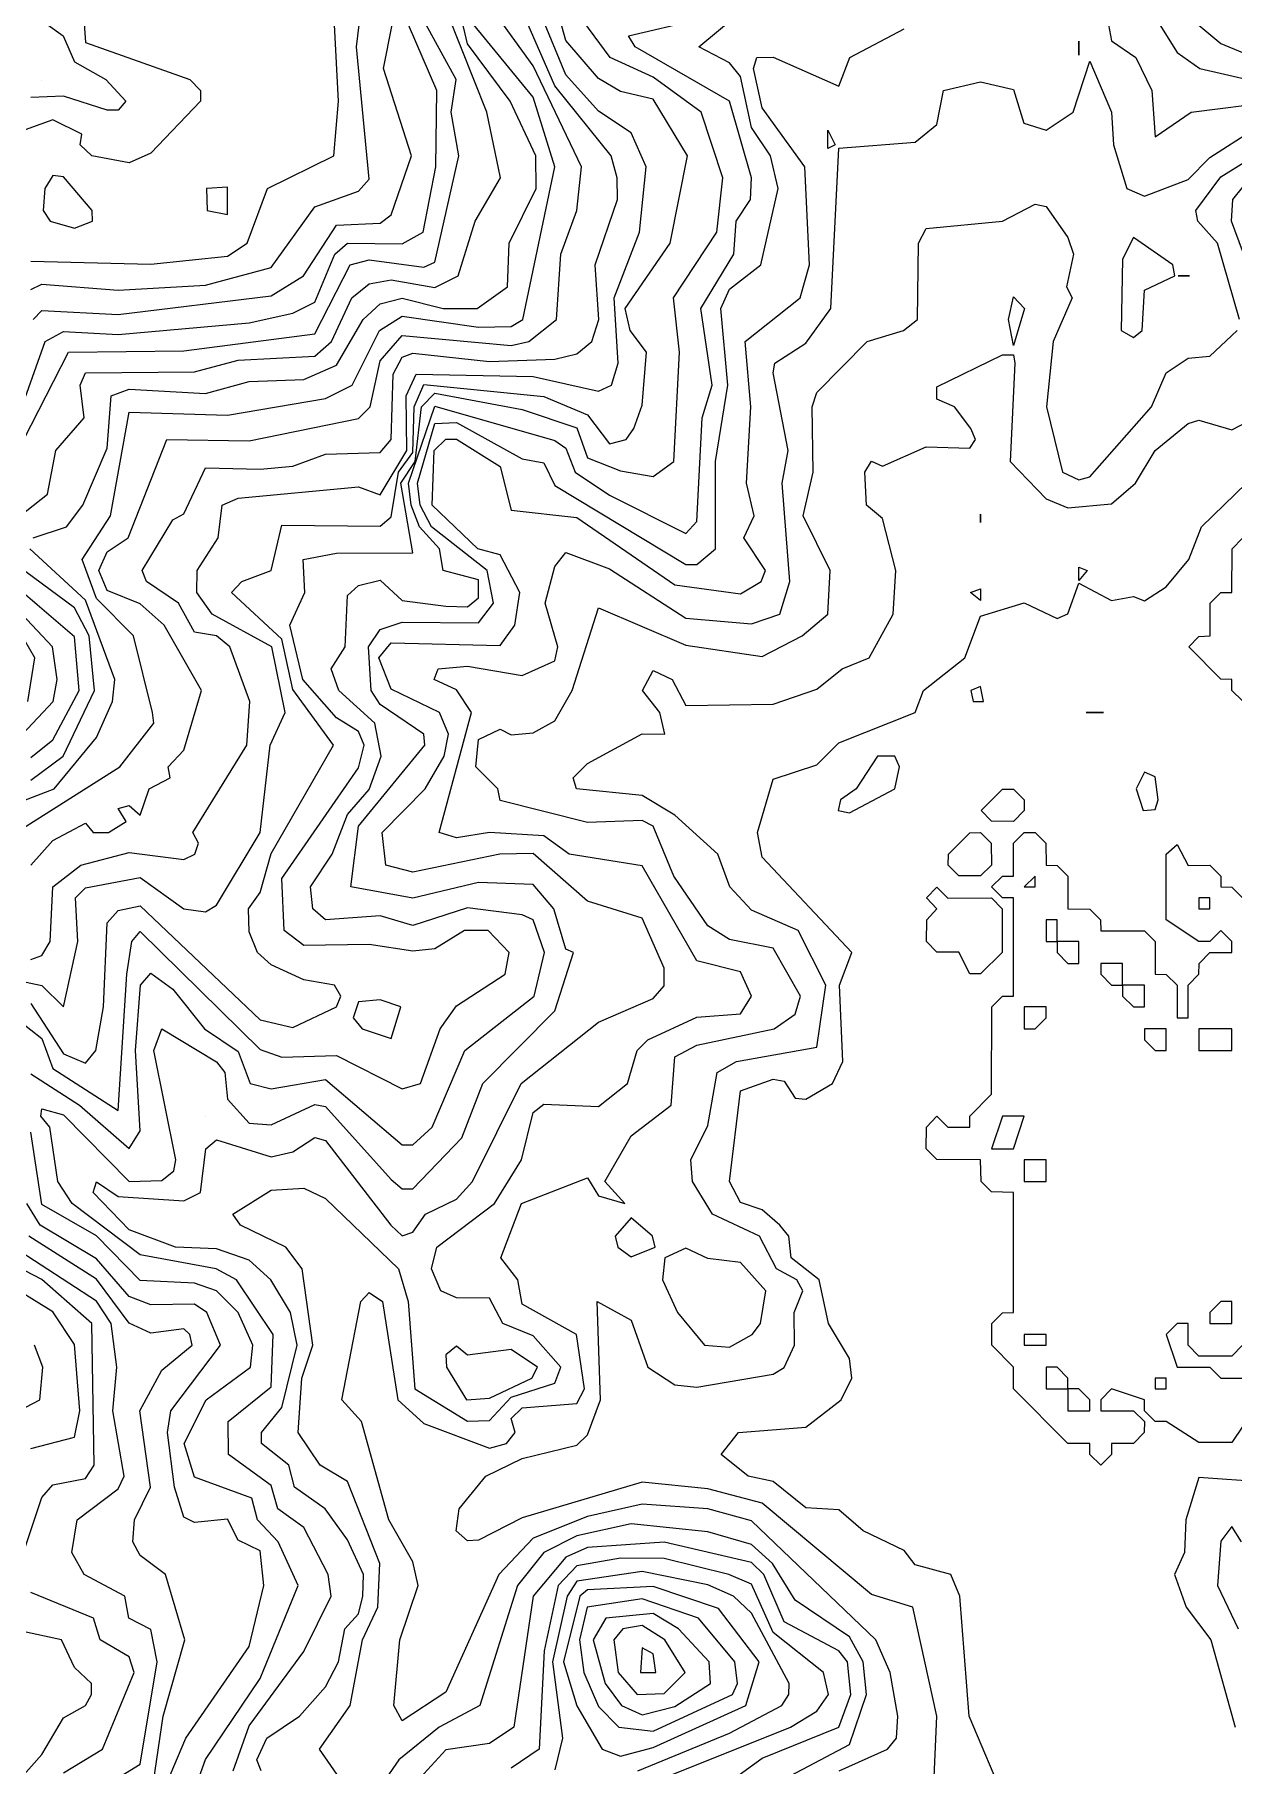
# Model space of a CAD drawing. Header units: metres. Extents: x 310028 to 360472, y 4137098 to 4159193.
# Drawn here: x 316183 to 317830, y 4144065 to 4146444 of the extents above; entities that cross this region are included whole.
import ezdxf

# ---------------------------------------------------------------- set-up
doc = ezdxf.new("R2010")
doc.units = ezdxf.units.M
for name, color, linetype in [('COAST', 5, 'Continuous'), ('CONTOUR', 254, 'Continuous'), ('CONTOUR_INDEX', 33, 'Continuous')]:
    doc.layers.add(name, color=color, linetype=linetype)

msp = doc.modelspace()

# ---------------------------------------------------------------- linework, layer by layer
at = {"layer": 'COAST'}
for points in [[(317842.5, 4145528.5), (317827.9, 4145542.5), (317827.5, 4145557.5), (317812.5, 4145558.2), (317768.5, 4145602.5), (317782.5, 4145616.7), (317797.7, 4145617.5), (317797.8, 4145662.5), (317812.5, 4145677.3), (317827.5, 4145677.5), (317828, 4145737.5), (317842.5, 4145752.1)], [(317497.5, 4145363.1), (317483.2, 4145377.5), (317512.5, 4145407), (317527.5, 4145406.9), (317542.2, 4145392.5), (317542.5, 4145377.5), (317527.5, 4145362.5), (317497.5, 4145363.1)], [(317857.2, 4144552.5), (317827.5, 4144508.7), (317782.5, 4144508.8), (317737.5, 4144537.6), (317722.5, 4144537.6), (317707.5, 4144552.5), (317707.5, 4144567.5), (317662.5, 4144582.5), (317647.5, 4144567.5), (317647.5, 4144552.5), (317692.5, 4144552.5), (317707.5, 4144537.5), (317707.4, 4144522.5), (317692.5, 4144507.7), (317662.5, 4144507.5), (317662.5, 4144492.5), (317647.5, 4144477.7), (317632.6, 4144492.5), (317632.5, 4144507.5), (317602.5, 4144507.6), (317527.5, 4144582.5), (317527.6, 4144612.5), (317497.8, 4144642.5), (317498, 4144672.5), (317512.5, 4144687.2), (317527.6, 4144687.5), (317527.5, 4144852.5), (317497.5, 4144853.4), (317483.3, 4144867.5), (317482.5, 4144897.5), (317422.5, 4144897.9), (317407.7, 4144912.5), (317408.1, 4144942.5), (317422.5, 4144957.3), (317437.5, 4144942.4), (317467.5, 4144942.5), (317467.6, 4144957.5), (317497.5, 4144987.5), (317497.7, 4145107.5), (317512.5, 4145122.5), (317527.5, 4145122.5), (317527.6, 4145152.5), (317527.5, 4145257.5), (317512.5, 4145257.5), (317497.6, 4145272.5), (317512.5, 4145287.4), (317527.5, 4145287.5), (317527.7, 4145332.5), (317542.5, 4145347.5), (317557.5, 4145347.2), (317571.9, 4145332.5), (317572.4, 4145302.5), (317587.5, 4145302.1), (317602.3, 4145287.5), (317602.5, 4145242.4), (317632.5, 4145241.9), (317647.1, 4145227.5), (317647.5, 4145212.4), (317707.5, 4145212.3), (317722.4, 4145197.5), (317722.5, 4145152.5), (317737.5, 4145152.4), (317752.5, 4145137.5), (317752.5, 4145092.5), (317767.6, 4145092.5), (317767.7, 4145137.5), (317782.5, 4145152.5), (317782.6, 4145167.5), (317797.5, 4145182.4), (317827.5, 4145182.5), (317827.5, 4145197.5), (317812.5, 4145212.5), (317797.5, 4145197.5), (317782.5, 4145197.5), (317737.6, 4145227.5), (317737.6, 4145317.5), (317752.5, 4145331.1), (317767.5, 4145302.2), (317797.5, 4145302.3), (317812.4, 4145287.5), (317812.5, 4145272.5), (317827.5, 4145272.4), (317842.5, 4145257.5)], [(317452.5, 4145287.7), (317437.8, 4145302.5), (317438.2, 4145317.5), (317467.5, 4145347.1), (317482.5, 4145347.4), (317496.9, 4145332.5), (317497.3, 4145302.5), (317482.5, 4145287.6), (317452.5, 4145287.7)], [(317542.5, 4145272.5), (317557.5, 4145272.5), (317557.5, 4145287.5), (317542.5, 4145272.5)], [(317467.5, 4145153.2), (317452.5, 4145182.9), (317422.5, 4145182.8), (317408.3, 4145197.5), (317408.4, 4145227.5), (317422.5, 4145242.5), (317408.2, 4145257.5), (317422.5, 4145272.4), (317437.5, 4145257.3), (317497.5, 4145257.5), (317512.2, 4145242.5), (317512.1, 4145182.5), (317482.5, 4145153), (317467.5, 4145153.2)], [(317782.5, 4145242.5), (317797.5, 4145242.5), (317797.5, 4145257.5), (317782.5, 4145257.5), (317782.5, 4145242.5)], [(317572.5, 4145212.5), (317572.5, 4145197.5), (317587.5, 4145197.5), (317587.5, 4145227.5), (317572.5, 4145227.5), (317572.5, 4145212.5)], [(317587.5, 4145182.5), (317602.5, 4145167.5), (317617.5, 4145167.5), (317617.5, 4145197.5), (317587.5, 4145197.5), (317587.5, 4145182.5)], [(317647.5, 4145152.5), (317662.5, 4145137.5), (317677.5, 4145137.5), (317677.5, 4145167.5), (317647.5, 4145167.5), (317647.5, 4145152.5)], [(317677.5, 4145122.5), (317692.5, 4145107.5), (317707.5, 4145107.5), (317707.5, 4145137.5), (317677.5, 4145137.5), (317677.5, 4145122.5)], [(317542.5, 4145092.5), (317542.5, 4145077.5), (317557.5, 4145077.5), (317572.5, 4145092.5), (317572.5, 4145107.5), (317542.5, 4145107.5), (317542.5, 4145092.5)], [(317707.5, 4145062.5), (317722.5, 4145047.5), (317737.5, 4145047.5), (317737.5, 4145077.5), (317707.5, 4145077.5), (317707.5, 4145062.5)], [(317782.5, 4145062.5), (317782.5, 4145047.5), (317827.5, 4145047.5), (317827.5, 4145077.5), (317782.5, 4145077.5), (317782.5, 4145062.5)], [(317497.4, 4144912.5), (317527.5, 4144912.5), (317542.5, 4144957.5), (317512.5, 4144957.5), (317497.4, 4144912.5)], [(317542.4, 4144867.5), (317572.5, 4144867.5), (317572.5, 4144897.5), (317542.5, 4144897.5), (317542.4, 4144867.5)], [(317797.5, 4144672.5), (317827.5, 4144672.5), (317827.5, 4144702.5), (317812.5, 4144702.5), (317797.5, 4144687.5), (317797.5, 4144672.5)], [(317842.5, 4144642.5), (317827.5, 4144627.6), (317782.5, 4144627.5), (317767.5, 4144642.5), (317767.5, 4144672.5), (317752.5, 4144672.5), (317737.5, 4144657.5), (317752.5, 4144612.5), (317797.5, 4144612.2), (317812.5, 4144597.5), (317842.5, 4144597.3)], [(317542.5, 4144642.5), (317572.5, 4144642.5), (317572.5, 4144657.5), (317542.5, 4144657.5), (317542.5, 4144642.5)], [(317572.5, 4144582.5), (317602.5, 4144582.5), (317602.5, 4144597.5), (317587.5, 4144612.5), (317572.5, 4144612.5), (317572.5, 4144582.5)], [(317722.5, 4144582.5), (317737.5, 4144582.4), (317737.5, 4144597.5), (317722.5, 4144597.5), (317722.5, 4144582.5)], [(317602.5, 4144552.5), (317632.5, 4144552.5), (317632.5, 4144567.5), (317617.5, 4144582.5), (317602.5, 4144582.5), (317602.5, 4144552.5)]]:
    msp.add_lwpolyline(points, dxfattribs=at)
at = {"layer": 'CONTOUR'}
for points, elevation in [([(317752.5, 4146481.9), (317812.5, 4146431.8), (317842.5, 4146419.4)], 70), ([(316162.5, 4145087.9), (316192.5, 4145064), (316207.5, 4145022.8), (316297.5, 4144965.1), (316309.3, 4145152.5), (316316.4, 4145197.5), (316327.5, 4145211.5), (316492.5, 4145048.9), (316522.5, 4145038.7), (316597.5, 4145040.9), (316687.5, 4144995), (316712.7, 4145002.5), (316740, 4145077.5), (316762.5, 4145108.9), (316829.1, 4145152.5), (316834.9, 4145182.5), (316806, 4145212.5), (316773.2, 4145212.5), (316732.5, 4145187.5), (316702.5, 4145184.1), (316642.5, 4145193.5), (316552.5, 4145192.1), (316525.5, 4145212.5), (316522.5, 4145284.1), (316627.5, 4145436.4), (316635.5, 4145467.5), (316627.5, 4145486.3), (316597.5, 4145505.1), (316551.1, 4145557.5), (316533.5, 4145632.5), (316553.8, 4145677.5), (316551.7, 4145722.5), (316597.5, 4145731.5), (316702.5, 4145732), (316685.9, 4145827.5), (316705.3, 4145857.5), (316714, 4145932.5), (316732.5, 4145951.4), (316852.5, 4145929), (316927.5, 4145903.5), (316942.5, 4145862.5), (316987.5, 4145844.6), (317032.5, 4145836.9), (317061.1, 4145857.5), (317068.8, 4146007.5), (317060.3, 4146082.5), (317120.2, 4146172.5), (317128.5, 4146247.5), (317098.7, 4146337.5), (317032.5, 4146385.6), (316973.5, 4146412.5), (316929.3, 4146472.5)], 80), ([(316162.5, 4145350.8), (316299.8, 4145437.5), (316346.4, 4145497.5), (316344.5, 4145512.5), (316318.6, 4145617.5), (316267.5, 4145668.9), (316248, 4145722.5), (316286.8, 4145782.5), (316312.5, 4145925.1), (316447.5, 4145920.9), (316582.5, 4145943.8), (316619, 4145962.5), (316656.6, 4146037.5), (316687.5, 4146057), (316792.5, 4146041.8), (316837.5, 4146042.9), (316853.3, 4146052.5), (316897.3, 4146262.5), (316867.5, 4146358.3), (316786.3, 4146457.5)], 130), ([(316162.5, 4145924.1), (316197.3, 4146022.5), (316222.5, 4146036.2), (316297.5, 4146031.8), (316477.5, 4146047.9), (316537.5, 4146061.4), (316567.5, 4146076.6), (316595, 4146142.5), (316612.5, 4146157.5), (316687.5, 4146156.4), (316716.3, 4146172.5), (316733.9, 4146262.5), (316735.1, 4146367.5), (316696.5, 4146457.5)], 170), ([(316167.7, 4145887.5), (316229.1, 4146007.5), (316387.5, 4146009.3), (316567.5, 4146033), (316616.1, 4146127.5), (316642.5, 4146134.8), (316717.5, 4146124.6), (316732.5, 4146131.3), (316765.6, 4146277.5), (316754.9, 4146337.5), (316761.7, 4146382.5), (316720.6, 4146457.5)], 160), ([(316177.3, 4145302.5), (316207.5, 4145336.3), (316252.5, 4145360), (316263.2, 4145347.5), (316284.2, 4145347.5), (316308.5, 4145362.5), (316297.5, 4145380.2), (316312.5, 4145384.3), (316327.5, 4145371.4), (316339.8, 4145407.5), (316368.7, 4145422.5), (316366, 4145437.5), (316387.5, 4145460.7), (316411.9, 4145542.5), (316360.8, 4145632.5), (316327.5, 4145661.6), (316282.5, 4145680.2), (316270.8, 4145707.5), (316282.5, 4145733.1), (316311.2, 4145752.5), (316364.1, 4145887.5), (316477.5, 4145885.9), (316627.5, 4145916.5), (316643.6, 4145932.5), (316657.5, 4145995.9), (316687.5, 4146030.4), (316837.5, 4146016.7), (316861.8, 4146022.5), (316899.8, 4146052.5), (316905.5, 4146142.5), (316927.6, 4146202.5), (316933.9, 4146262.5), (316867.5, 4146401.1), (316827.1, 4146457.5)], 120), ([(316177.5, 4145112.1), (316222.5, 4145043.1), (316252.5, 4145030.2), (316266.6, 4145047.5), (316277.1, 4145107.5), (316282.5, 4145223.3), (316297.5, 4145240.2), (316327.5, 4145246.6), (316492.5, 4145089.9), (316537.5, 4145079.5), (316597.3, 4145107.5), (316603.3, 4145122.5), (316594.9, 4145137.5), (316552.5, 4145144.7), (316507.5, 4145165.5), (316488.7, 4145182.5), (316477.5, 4145210.6), (316476.5, 4145242.5), (316492.5, 4145264.7), (316507.5, 4145318.7), (316593.2, 4145467.5), (316537.5, 4145544), (316522.5, 4145613.2), (316453.2, 4145677.5), (316467.5, 4145692.5), (316507.5, 4145707.7), (316522.5, 4145770), (316657.5, 4145768.3), (316672.5, 4145781.4), (316682.4, 4145842.5), (316702.5, 4145869.5), (316704.2, 4145932.5), (316717.5, 4145963.1), (316882.5, 4145946.7), (316942.5, 4145921.3), (316972.5, 4145881.5), (316995.4, 4145887.5), (317005.9, 4145902.5), (317017.5, 4145934.6), (317023.4, 4146007.5), (317000.8, 4146037.5), (316994.3, 4146067.5), (317055.8, 4146157.5), (317079.5, 4146277.5), (317032.5, 4146355.4), (316987.5, 4146365.8), (316957.5, 4146383.8), (316912.5, 4146435.9), (316902.3, 4146472.5)], 90), ([(316177.5, 4145172.9), (316192.5, 4145178.1), (316204, 4145197.5), (316207.8, 4145272.5), (316246.3, 4145302.5), (316312.5, 4145319.8), (316387.5, 4145310.4), (316402.8, 4145317.5), (316407.9, 4145332.5), (316399.9, 4145347.5), (316474.1, 4145467.5), (316478.5, 4145527.5), (316450.8, 4145602.5), (316432.5, 4145617.9), (316402.5, 4145622.9), (316380.5, 4145662.5), (316336.4, 4145692.5), (316330.5, 4145707.5), (316372.5, 4145777.2), (316387.5, 4145785.6), (316417.5, 4145848.8), (316492.5, 4145846.8), (316537.5, 4145850.8), (316582.5, 4145867.3), (316657.5, 4145869.8), (316672.5, 4145887.5), (316675.3, 4145977.5), (316687.5, 4146000.9), (316702.5, 4146006.3), (316807.5, 4145995), (316897.5, 4145998.2), (316927.5, 4146005.5), (316948.5, 4146022.5), (316958, 4146052.5), (316953, 4146127.5), (316983.5, 4146217.5), (316982.9, 4146247.5), (316974.7, 4146277.5), (316897.5, 4146373.8), (316854.6, 4146472.5)], 110), ([(316177.5, 4145015.4), (316244.4, 4144972.5), (316312.5, 4144913), (316327.5, 4144937.2), (316321.1, 4145047.5), (316327.9, 4145137.5), (316342.5, 4145153.8), (316372.5, 4145131.9), (316415.9, 4145077.5), (316462.5, 4145046.1), (316478.6, 4145002.5), (316507.5, 4144995), (316582.5, 4145007.8), (316687.5, 4144918), (316702.5, 4144918.1), (316728.9, 4144942.5), (316773.9, 4145047.5), (316869.1, 4145122.5), (316883.4, 4145182.5), (316867.5, 4145227.5), (316852.5, 4145234.3), (316777.5, 4145243.8), (316702.5, 4145219.6), (316657.5, 4145232.9), (316582.5, 4145227.4), (316565, 4145242.5), (316561.6, 4145272.5), (316591.5, 4145317.5), (316612.5, 4145372), (316642.5, 4145406.5), (316658.6, 4145452.5), (316650.2, 4145497.5), (316600.8, 4145542.5), (316589.9, 4145572.5), (316609.4, 4145602.5), (316612.5, 4145673.1), (316627.5, 4145686.7), (316657.5, 4145694.4), (316687.5, 4145666.5), (316747.5, 4145658.5), (316777.5, 4145657.7), (316792.5, 4145669.8), (316792.5, 4145694.9), (316744.2, 4145707.5), (316738.8, 4145737.5), (316711.3, 4145767.5), (316700.2, 4145797.5), (316696.2, 4145827.5), (316732.5, 4145933.6), (316897.5, 4145886.1), (316912.5, 4145875.8), (316925.3, 4145842.5), (316972.5, 4145811.2), (317077.5, 4145758.5), (317092.5, 4145775.1), (317100.1, 4145917.5), (317113.5, 4145962.5), (317098.1, 4146067.5), (317143.4, 4146142.5), (317146.4, 4146187.5), (317166.2, 4146217.5), (317167.8, 4146247.5), (317137.5, 4146352.9), (317007.6, 4146427.5), (316998.6, 4146442.5), (317092.5, 4146464.5)], 70), ([(316177.5, 4146094), (316192.5, 4146101.2), (316297.5, 4146093.1), (316417.5, 4146099.9), (316507.5, 4146124.2), (316567.5, 4146207.6), (316627.5, 4146229.1), (316642.5, 4146245.4), (316625, 4146427.5), (316628.8, 4146457.5)], 190), ([(316201, 4146457.5), (316221.7, 4146442.5), (316237.5, 4146406.7), (316280.7, 4146382.5), (316307.8, 4146352.5), (316297.5, 4146340.3), (316282.5, 4146340.5), (316222.5, 4146359.4), (316177.5, 4146357.7)], 190), ([(316180.4, 4145752.5), (316226.3, 4145767.5), (316248.7, 4145797.5), (316282.5, 4145875.9), (316287.8, 4145947.5), (316312.5, 4145956.9), (316417.5, 4145950.7), (316477.5, 4145967.1), (316552.5, 4145970.2), (316597.5, 4145989.9), (316634.1, 4146052.5), (316657.5, 4146074.1), (316687.5, 4146082.1), (316743.9, 4146067.5), (316790.6, 4146067.5), (316832.3, 4146097.5), (316834.7, 4146157.5), (316871.9, 4146232.5), (316871.4, 4146277.5), (316836.2, 4146352.5), (316777.5, 4146431.3), (316768, 4146472.5)], 140), ([(316180.5, 4146052.5), (316192.5, 4146064.7), (316297.5, 4146059.5), (316507.5, 4146085), (316552.3, 4146112.5), (316597.5, 4146182.3), (316657.5, 4146185.1), (316672.5, 4146196.5), (316700.4, 4146277.5), (316661.8, 4146397.5), (316674, 4146457.5)], 180), ([(316455.4, 4144057.5), (316477.5, 4144119.3), (316552.5, 4144221.4), (316590.2, 4144297.5), (316586.2, 4144327.5), (316552.5, 4144392.1), (316516.6, 4144417.5), (316507.5, 4144449.6), (316449.2, 4144492.5), (316448.7, 4144537.5), (316507.5, 4144585.5), (316510.6, 4144657.5), (316460.2, 4144732.5), (316432.3, 4144747.5), (316327.5, 4144766.7), (316234, 4144837.5), (316214.4, 4144867.5), (316203.3, 4144942.5), (316191.2, 4144957.5), (316192.5, 4144967.7), (316222.5, 4144959.4), (316312.5, 4144867.5), (316357.5, 4144869.2), (316373.8, 4144882.5), (316376.5, 4144897.5), (316346.4, 4145047.5), (316357.5, 4145077.5), (316432.5, 4145032.2), (316444.2, 4145017.5), (316447.5, 4144980.9), (316477.5, 4144947.8), (316507.5, 4144945.3), (316567.5, 4144973.7), (316582.5, 4144970.6), (316672.5, 4144870.5), (316687.5, 4144857.5), (316702.5, 4144857.7), (316769.8, 4144927.5), (316798.6, 4145002.5), (316897.5, 4145102), (316923.3, 4145182.5), (316912.5, 4145186.9), (316896.1, 4145242.5), (316867.5, 4145276), (316792.5, 4145278.7), (316702.5, 4145257.1), (316617.1, 4145272.5), (316627.5, 4145356.2), (316718.6, 4145467.5), (316717.4, 4145482.5), (316657.5, 4145523.5), (316645.2, 4145542.5), (316641.3, 4145602.5), (316657.5, 4145626.4), (316687.5, 4145636.4), (316792.5, 4145635.5), (316813.3, 4145662.5), (316804.5, 4145707.5), (316727.9, 4145767.5), (316712.3, 4145797.5), (316708.5, 4145827.5), (316732.5, 4145909.8), (316762.5, 4145911), (316852.5, 4145861.2), (316882.5, 4145855.6), (316897.5, 4145824.3), (317077.5, 4145715.7), (317092.5, 4145715.6), (317118, 4145737.5), (317118.4, 4145857.5), (317135.3, 4145962.5), (317125.5, 4146067.5), (317137.5, 4146094.3), (317180.5, 4146127.5), (317204.5, 4146232.5), (317193.7, 4146277.5), (317167.5, 4146316.4), (317152.5, 4146386.5), (317137.5, 4146405.3), (317095.4, 4146427.5), (317149.2, 4146472.5)], 60), ([(317728.8, 4146457.5), (317752.5, 4146419.5), (317783.9, 4146397.5), (317857.5, 4146380.6)], 60), ([(317617.5, 4146415.7), (317617.5, 4146435.3), (317617.5, 4146415.7)], 40), ([(316605.3, 4144042.5), (316573.9, 4144087.5), (316616.3, 4144147.5), (316633.1, 4144237.5), (316654.4, 4144282.5), (316656.9, 4144342.5), (316612.5, 4144455.2), (316574.8, 4144477.5), (316544.9, 4144522.5), (316550, 4144597.5), (316565.1, 4144642.5), (316550.1, 4144747.5), (316527.6, 4144777.5), (316465.6, 4144807.5), (316454.8, 4144822.5), (316507.5, 4144855.8), (316552.5, 4144858.5), (316582.5, 4144844.4), (316682.6, 4144747.5), (316696.1, 4144702.5), (316705, 4144582.5), (316777.5, 4144538.2), (316807.5, 4144539.3), (316837.5, 4144571.1), (316897.5, 4144590.4), (316905.8, 4144612.5), (316867.5, 4144655.4), (316826, 4144672.5), (316807.5, 4144707.2), (316762.5, 4144707.7), (316740.8, 4144717.5), (316727.9, 4144747.5), (316735.3, 4144777.5), (316814.7, 4144837.5), (316851.6, 4144897.5), (316867.5, 4144962.3), (316882.5, 4144973.9), (316957.5, 4144970.5), (316997.3, 4145002.5), (317010.6, 4145047.5), (317025, 4145062.5), (317092.5, 4145093.4), (317152.5, 4145098.1), (317167.7, 4145122.5), (317152.5, 4145155.8), (317092.5, 4145170.9), (317017.5, 4145301.4), (316917, 4145317.5), (316882.5, 4145342.6), (316807.5, 4145347.5), (316762.5, 4145339.9), (316738.5, 4145347.5), (316782.7, 4145512.5), (316762.5, 4145543.7), (316731.5, 4145557.5), (316737.2, 4145572.5), (316777.5, 4145575.8), (316852.5, 4145563.4), (316897.5, 4145583.4), (316901.6, 4145602.5), (316884.1, 4145662.5), (316897.5, 4145713.1), (316912.5, 4145732.2), (316972.5, 4145709.8), (317077.5, 4145641.9), (317167.5, 4145634.3), (317206.5, 4145647.5), (317220.5, 4145692.5), (317210, 4145827.5), (317217.9, 4145872.5), (317197.5, 4145979.1), (317199.5, 4145992.5), (317242.5, 4146019.8), (317276.6, 4146067.5), (317287.5, 4146287.9), (317392.5, 4146296.3), (317422.5, 4146320.8), (317431.3, 4146367.5), (317482.5, 4146379.2), (317527.5, 4146368.5), (317541.9, 4146322.5), (317572.5, 4146312.7), (317609.6, 4146337.5), (317632.5, 4146407.5), (317662.5, 4146337.5), (317665.2, 4146292.5), (317683.2, 4146232.5), (317707.5, 4146222.1), (317767.5, 4146244.8), (317797.5, 4146275.4), (317857.5, 4146313.6)], 40), ([(316192.5, 4146380.9), (316192.5, 4146380.9)], 180), ([(317272.5, 4146287.5), (317272.5, 4146312.7), (317282.5, 4146292.5), (317272.5, 4146287.5)], 40), ([(317838.2, 4146052.5), (317807.8, 4146157.5), (317780.8, 4146187.5), (317778.3, 4146202.5), (317812.5, 4146248.7), (317857.5, 4146276.7)], 30), ([(316204.1, 4146187.5), (316237.5, 4146178.2), (316262.1, 4146187.5), (316261.8, 4146202.5), (316222.5, 4146248.7), (316207.5, 4146250.3), (316196.5, 4146232.5), (316194.5, 4146202.5), (316204.1, 4146187.5)], 210), ([(316419.6, 4146202.5), (316447.5, 4146196.8), (316447.5, 4146234.6), (316418.9, 4146232.5), (316419.6, 4146202.5)], 210), ([(317842.5, 4146146.8), (317827.3, 4146187.5), (317829.1, 4146217.5), (317842.5, 4146234.1)], 20), ([(317287.9, 4144057.5), (317354.7, 4144087.5), (317366.9, 4144102.5), (317368.6, 4144132.5), (317358, 4144192.5), (317338.4, 4144237.5), (317167.5, 4144401.1), (317107.5, 4144417.7), (317017.5, 4144424), (316942.5, 4144407.3), (316867.5, 4144377.2), (316820.6, 4144327.5), (316747.5, 4144165.5), (316687.5, 4144126.2), (316676.1, 4144147.5), (316684.6, 4144237.5), (316709.7, 4144312.5), (316702.5, 4144344.6), (316669.3, 4144402.5), (316632, 4144537.5), (316604.6, 4144567.5), (316631, 4144702.5), (316642.5, 4144715.1), (316660.8, 4144702.5), (316681.7, 4144567.5), (316717.5, 4144535.1), (316807.5, 4144501), (316831.2, 4144507.5), (316842.7, 4144522.5), (316837.5, 4144541.9), (316852.5, 4144556.5), (316927.5, 4144562.4), (316938, 4144582.5), (316927.4, 4144657.5), (316852.5, 4144699), (316846.8, 4144732.5), (316823.3, 4144762.5), (316851.8, 4144837.5), (316942.5, 4144872.7), (316957.5, 4144847.7), (316993.7, 4144837.5), (316966.2, 4144867.5), (317002.5, 4144930.5), (317057.5, 4144972.5), (317062.5, 4145039), (317092.5, 4145055.2), (317198.6, 4145077.5), (317227.5, 4145097.6), (317235.1, 4145122.5), (317197.5, 4145188.3), (317137.5, 4145200.1), (317107.5, 4145219.3), (317061, 4145287.5), (317032.5, 4145356.2), (317017.5, 4145363.7), (316942.5, 4145360.9), (316822.5, 4145391.2), (316819, 4145407.5), (316788.9, 4145437.5), (316792.5, 4145475), (316822.5, 4145489.5), (316837.5, 4145481.7), (316867.5, 4145484.5), (316897.5, 4145500.9), (316921.3, 4145542.5), (316957.5, 4145656.2), (317077.5, 4145604.7), (317182.5, 4145589.4), (317237.4, 4145617.5), (317272.5, 4145647.4), (317275.6, 4145707.5), (317238.6, 4145782.5), (317252.5, 4145842.5), (317250.9, 4145932.5), (317257.5, 4145952.3), (317326.8, 4146022.5), (317376.4, 4146037.5), (317395.8, 4146052.5), (317397.2, 4146157.5), (317407.5, 4146177.8), (317512.5, 4146187.6), (317557.5, 4146211.3), (317572.5, 4146207.9), (317602.5, 4146165.4), (317610.3, 4146142.5), (317600.3, 4146097.5), (317608.5, 4146082.5), (317582.1, 4146022.5), (317573.1, 4145932.5), (317595.1, 4145842.5), (317617.5, 4145832.2), (317632.5, 4145836.3), (317717.3, 4145932.5), (317737.5, 4145979.1), (317767.5, 4145999.3), (317797.5, 4146002.3), (317834.9, 4146037.5)], 30), ([(317675.6, 4146037.5), (317692.5, 4146027.6), (317704.6, 4146037.5), (317707.5, 4146093), (317749.5, 4146112.5), (317746.8, 4146127.5), (317692.5, 4146165.3), (317677.5, 4146135.7), (317675.6, 4146037.5)], 40), ([(317753.9, 4146112.5), (317769.6, 4146112.5), (317753.9, 4146112.5)], 40), ([(317527.5, 4146017), (317521, 4146052.5), (317527.5, 4146083.9), (317542.6, 4146067.5), (317527.5, 4146017)], 20), ([(317417.6, 4144027.5), (317422.4, 4144132.5), (317389.4, 4144282.5), (317332.5, 4144300.1), (317182.5, 4144425.4), (317107.5, 4144445.2), (317017.5, 4144454.4), (316852.5, 4144405.4), (316792.5, 4144374.5), (316777.5, 4144373.6), (316761.9, 4144387.5), (316765.8, 4144417.5), (316802.4, 4144462.5), (316852.5, 4144487), (316927.5, 4144505.1), (316942.5, 4144519.2), (316960.3, 4144567.5), (316955.4, 4144702.5), (317002.5, 4144677), (317025.1, 4144612.5), (317062.5, 4144588.2), (317092.5, 4144584.9), (317197.5, 4144603), (317212.5, 4144612.1), (317226.8, 4144642.5), (317226.1, 4144687.5), (317238.3, 4144717.5), (317229.8, 4144732.5), (317202.1, 4144747.5), (317178.6, 4144792.5), (317114, 4144822.5), (317086.7, 4144867.5), (317084.2, 4144897.5), (317107.5, 4144944.6), (317120.3, 4145017.5), (317147.1, 4145032.5), (317257.5, 4145052.2), (317269.8, 4145137.5), (317231.6, 4145212.5), (317167.5, 4145240.7), (317138.1, 4145272.5), (317121.4, 4145317.5), (317062.5, 4145371.2), (317017.5, 4145398.4), (316927.2, 4145407.5), (316922.7, 4145422.5), (316942.5, 4145442.2), (317017.5, 4145483.2), (317048.5, 4145482.5), (317041.9, 4145512.5), (317018.1, 4145542.5), (317032.5, 4145570.1), (317058.8, 4145557.5), (317077.5, 4145521.8), (317197.5, 4145523.6), (317257.5, 4145544.6), (317292.2, 4145572.5), (317329.5, 4145587.5), (317362.2, 4145647.5), (317366.1, 4145707.5), (317347.5, 4145779), (317325.9, 4145797.5), (317323.6, 4145842.5), (317332.5, 4145857.8), (317347.5, 4145851), (317407.5, 4145877.5), (317467.5, 4145875.6), (317475.5, 4145887.5), (317469.2, 4145902.5), (317446.6, 4145932.5), (317422.5, 4145943.2), (317422.5, 4145960), (317512.5, 4146004.2), (317527.5, 4146004.1), (317529.7, 4145992.5), (317523.2, 4145857.5), (317572.5, 4145805.9), (317602.5, 4145793.5), (317662.5, 4145799.1), (317695.5, 4145827.5), (317722.3, 4145872.5), (317767.5, 4145909.4), (317782.5, 4145914.2), (317827.5, 4145901.1), (317872.5, 4145924.2)], 20), ([(317517.6, 4144012.5), (317466.9, 4144132.5), (317454.1, 4144297.5), (317441.5, 4144327.5), (317392.5, 4144340.7), (317377.5, 4144360.6), (317321.1, 4144387.5), (317287.5, 4144416.5), (317242.5, 4144419.1), (317197.5, 4144455.4), (317162.9, 4144462.5), (317125.8, 4144492.5), (317150, 4144522.5), (317242.5, 4144529.9), (317291, 4144567.5), (317305.7, 4144597.5), (317302.5, 4144624.2), (317273.5, 4144672.5), (317260.7, 4144732.5), (317222.4, 4144762.5), (317218.9, 4144792.5), (317206.4, 4144807.5), (317182.5, 4144828.6), (317152.5, 4144838.8), (317137.5, 4144867.5), (317152.5, 4144992.2), (317197.5, 4145008.5), (317212.5, 4145005.7), (317227.5, 4144982.1), (317242.5, 4144980.8), (317278.9, 4145002.5), (317293.1, 4145032.5), (317288.5, 4145137.5), (317305.6, 4145182.5), (317182.5, 4145313.5), (317175.9, 4145347.5), (317197.5, 4145420.9), (317257.5, 4145440.2), (317287.5, 4145470.5), (317392.4, 4145512.5), (317403.9, 4145542.5), (317461, 4145587.5), (317482.5, 4145644.7), (317542.5, 4145663.2), (317587.5, 4145641.7), (317602.5, 4145648), (317617.5, 4145689.9), (317662.5, 4145666.2), (317692.5, 4145672), (317707.5, 4145665.8), (317737.5, 4145685.2), (317768.6, 4145722.5), (317786.2, 4145767.5), (317847.8, 4145827.5)], 10), ([(317482.5, 4145773.6), (317482.5, 4145784.9), (317482.5, 4145773.6)], 10), ([(316151.6, 4145467.5), (316208.1, 4145527.5), (316213.7, 4145557.5), (316207.1, 4145602.5), (316052, 4145767.5)], 170), ([(316131.7, 4145377.5), (316209.7, 4145407.5), (316267.5, 4145477.9), (316289.8, 4145527.5), (316293, 4145557.5), (316252.5, 4145666.9), (316175.9, 4145737.5)], 140), ([(316177.5, 4145450.6), (316207.5, 4145474.7), (316244, 4145542.5), (316237.5, 4145616.3), (316147.5, 4145693.2)], 160), ([(317617.5, 4145693.9), (317617.5, 4145711.9), (317629.1, 4145707.5), (317617.5, 4145693.9)], 10), ([(317482.5, 4145666.5), (317468.6, 4145677.5), (317482.5, 4145682.5), (317482.5, 4145666.5)], 10), ([(316173.3, 4145527.5), (316182.7, 4145587.5), (316162.5, 4145623)], 180), ([(317472.1, 4145527.5), (317486.4, 4145527.5), (317482.5, 4145547.9), (317469.1, 4145542.5), (317472.1, 4145527.5)], 10), ([(317627.3, 4145512.5), (317651.3, 4145512.5), (317627.3, 4145512.5)], 10), ([(317286.7, 4145377.5), (317302.5, 4145374.5), (317364.7, 4145407.5), (317370.9, 4145437.5), (317364.8, 4145452.5), (317340.6, 4145452.5), (317311.6, 4145407.5), (317290, 4145392.5), (317286.7, 4145377.5)], 10), ([(317705.9, 4145377.5), (317722.5, 4145378.9), (317726.3, 4145392.5), (317722.5, 4145424.1), (317707.5, 4145430.4), (317696.1, 4145407.5), (317705.9, 4145377.5)], 10), ([(316632.5, 4145077.5), (316672.5, 4145064.3), (316685.7, 4145107.5), (316657.5, 4145117.4), (316627.5, 4145114.7), (316620.3, 4145092.5), (316632.5, 4145077.5)], 90), ([(316406.4, 4144042.5), (316417.5, 4144072.9), (316492.5, 4144184.6), (316544.7, 4144312.5), (316517.1, 4144372.5), (316488.7, 4144402.5), (316480.9, 4144432.5), (316402.5, 4144461), (316388, 4144507.5), (316418.5, 4144567.5), (316479.2, 4144612.5), (316482.6, 4144642.5), (316462.2, 4144687.5), (316432.5, 4144717.3), (316402.5, 4144727.9), (316327.5, 4144731.6), (316267.5, 4144793), (316192.5, 4144835.9), (316177.5, 4144935.3)], 70), ([(316352.5, 4144012.5), (316390.6, 4144102.5), (316477.5, 4144228.6), (316497.8, 4144312.5), (316492.5, 4144359.8), (316462.5, 4144374.5), (316447.5, 4144403.5), (316402.5, 4144398.7), (316387.5, 4144406.4), (316374.9, 4144447.5), (316365.1, 4144522.5), (316369.7, 4144552.5), (316438.1, 4144642.5), (316419.2, 4144687.5), (316402.5, 4144699.2), (316342.5, 4144697.9), (316312.5, 4144709.4), (316267.5, 4144761.3), (316190.4, 4144807.5), (316171.8, 4144837.5)], 80), ([(316983.9, 4144777.5), (317002.5, 4144763.9), (317035.4, 4144777.5), (317031.5, 4144792.5), (317002.5, 4144817.5), (316980.5, 4144792.5), (316983.9, 4144777.5)], 30), ([(316346.1, 4144042.5), (316359.3, 4144132.5), (316389.1, 4144237.5), (316362.6, 4144327.5), (316327.5, 4144353.4), (316317.5, 4144372.5), (316319.7, 4144402.5), (316341.8, 4144447.5), (316327, 4144552.5), (316357.5, 4144608.5), (316399.1, 4144642.5), (316395.8, 4144657.5), (316387.5, 4144665.3), (316342.5, 4144659), (316312.5, 4144672.8), (316267.5, 4144733.3), (316174.6, 4144792.5)], 90), ([(317102.9, 4144642.5), (317137.5, 4144639.7), (317168.6, 4144657.5), (317180.2, 4144672.5), (317187.5, 4144717.5), (317152.5, 4144756.5), (317107.5, 4144761.7), (317077.5, 4144776.1), (317048.4, 4144762.5), (317045.6, 4144732.5), (317065.9, 4144687.5), (317102.9, 4144642.5)], 30), ([(316157.3, 4144327.5), (316192.5, 4144433.2), (316207.5, 4144450.8), (316252.5, 4144459.5), (316264.4, 4144477.5), (316261.2, 4144672.5), (316192.5, 4144732.9), (316147.5, 4144756.2)], 110), ([(316177.5, 4144500.5), (316237.5, 4144516.1), (316244.8, 4144552.5), (316237.5, 4144643.7), (316207.5, 4144688.3), (316136.7, 4144732.5)], 120), ([(316132.5, 4144537.9), (316189.9, 4144567.5), (316194.1, 4144612.5), (316182.4, 4144642.5)], 130), ([(317872.5, 4144454.5), (317782.5, 4144460.9), (317764.3, 4144402.5), (317762.8, 4144357.5), (317749, 4144327.5), (317764.8, 4144282.5), (317798.7, 4144237.5), (317832.2, 4144117.5)], 10), ([(317148.7, 4144012.5), (317302.5, 4144093.9), (317325.8, 4144162.5), (317321.3, 4144207.5), (317302.5, 4144241.5), (317227.5, 4144292), (317196.7, 4144342.5), (317167.5, 4144368.8), (317107.5, 4144386.1), (317002.5, 4144396.9), (316927.5, 4144380.6), (316882.5, 4144357.6), (316846.2, 4144312.5), (316794.4, 4144147.5), (316738.4, 4144117.5), (316683.1, 4144072.5), (316612.5, 4143970.3)], 40), ([(317840.9, 4144372.5), (317827.5, 4144393.4), (317812.5, 4144373.3), (317807.8, 4144312.5), (317836.5, 4144252.5)], 20), ([(317032.5, 4144041.9), (317221.4, 4144117.5), (317257.5, 4144139.4), (317273.6, 4144162.5), (317266.4, 4144192.5), (317197.5, 4144247.6), (317167.5, 4144314.1), (317136.6, 4144327.5), (317047.5, 4144349.2), (316987.5, 4144349.8), (316927.5, 4144339.5), (316902.1, 4144312.5), (316883, 4144222.5), (316876.1, 4144087.5), (316837.5, 4144061.4)], 60), ([(317011.6, 4144057.5), (317137.5, 4144109.4), (317209.5, 4144147.5), (317219.1, 4144162.5), (317219.6, 4144177.5), (317167.5, 4144274.3), (317142.9, 4144297.5), (317107.5, 4144313.1), (317017.5, 4144331.5), (316927.5, 4144318.3), (316914.6, 4144297.5), (316894, 4144207.5), (316907.8, 4144102.5), (316897.5, 4144059.1)], 70), ([(316962.4, 4144087.5), (316987.5, 4144077.9), (317032.5, 4144089.4), (317160, 4144147.5), (317178.4, 4144207.5), (317122.5, 4144280.8), (317032.5, 4144310.9), (316942.5, 4144306.3), (316931.6, 4144297.5), (316909.3, 4144207.5), (316927.5, 4144146.8), (316962.4, 4144087.5)], 80), ([(316222.5, 4144054.8), (316275.9, 4144087.5), (316319.6, 4144192.5), (316312.5, 4144214.1), (316272.5, 4144237.5), (316263.7, 4144267.5), (316177.5, 4144302.7)], 110), ([(316985.5, 4144117.5), (317032.5, 4144112), (317141.5, 4144162.5), (317148.6, 4144177.5), (317144.6, 4144207.5), (317095, 4144267.5), (317017.5, 4144294.1), (316941.9, 4144282.5), (316931.1, 4144237.5), (316937.4, 4144192.5), (316957.5, 4144145.8), (316985.5, 4144117.5)], 90), ([(316146.1, 4144027.5), (316192.5, 4144079.8), (316222.5, 4144130.2), (316252.5, 4144147.1), (316261, 4144162.5), (316260.8, 4144177.5), (316237.5, 4144199.4), (316219.7, 4144237.5), (316162.5, 4144249.9)], 120), ([(317010.7, 4144162.5), (317047.5, 4144163.9), (317076.7, 4144192.5), (317048.6, 4144237.5), (317017.5, 4144257.5), (316990.8, 4144252.5), (316978.4, 4144237.5), (316984.4, 4144192.5), (317010.7, 4144162.5)], 110), ([(317015.2, 4144192.5), (317036, 4144192.5), (317032.5, 4144218.3), (317017.5, 4144226.7), (317015.2, 4144192.5)], 120)]:
    msp.add_lwpolyline(points, dxfattribs=dict(at, elevation=elevation))
at = {"layer": 'CONTOUR_INDEX'}
for points, elevation in [([(316246.8, 4146517.5), (316252.5, 4146433.4), (316395.7, 4146382.5), (316410.7, 4146367.5), (316410.6, 4146352.5), (316342.5, 4146281.2), (316312.5, 4146268), (316261.2, 4146277.5), (316245.4, 4146292.5), (316247.4, 4146307.5), (316207.5, 4146326.8), (316153.1, 4146307.5)], 200), ([(316143.3, 4145767.5), (316200.1, 4145812.5), (316211.9, 4145872.5), (316250.7, 4145917.5), (316245.3, 4145962.5), (316252.5, 4145979.2), (316402.5, 4145980.5), (316462.5, 4145996.5), (316567.5, 4146002.2), (316590.7, 4146022.5), (316618.4, 4146082.5), (316642.5, 4146101.7), (316672.5, 4146106.9), (316732.5, 4146096.4), (316764.7, 4146112.5), (316787.9, 4146187.5), (316822.6, 4146247.5), (316804.2, 4146337.5), (316750.3, 4146472.5)], 150), ([(316162.5, 4145143.3), (316192.5, 4145137.2), (316222.5, 4145107.6), (316242.1, 4145197.5), (316238.7, 4145257.5), (316252.5, 4145271.2), (316327.5, 4145285.6), (316387.5, 4145242.3), (316417.5, 4145238.5), (316432.5, 4145247.7), (316492.4, 4145347.5), (316506.4, 4145467.5), (316526.9, 4145512.5), (316508.4, 4145602.5), (316426.7, 4145647.5), (316405.6, 4145677.5), (316406.1, 4145707.5), (316434.8, 4145752.5), (316440.5, 4145797.5), (316462.5, 4145806.8), (316627.5, 4145822.5), (316657.5, 4145811.5), (316693.9, 4145872.5), (316693, 4145947.5), (316706.8, 4145977.5), (316867.5, 4145974.1), (316957.5, 4145954.1), (316975.5, 4145962.5), (316984.3, 4145992.5), (316978.8, 4146082.5), (317013.9, 4146172.5), (317022.9, 4146262.5), (317002.5, 4146309.2), (316957.5, 4146338.8), (316912.5, 4146388.9), (316884.2, 4146457.5)], 100), ([(316177.5, 4146132.9), (316342.5, 4146128.5), (316447.5, 4146139.4), (316474.9, 4146157.5), (316502.7, 4146232.5), (316593.7, 4146277.5), (316600.1, 4146352.5), (316594.6, 4146457.5)], 200), ([(316493.7, 4144057.5), (316487.9, 4144072.5), (316501.7, 4144102.5), (316546.6, 4144132.5), (316582.5, 4144173), (316600.3, 4144207.5), (316608.7, 4144252.5), (316627.5, 4144273.1), (316633.8, 4144297.5), (316634.3, 4144327.5), (316612.5, 4144375), (316581.8, 4144417.5), (316539.5, 4144447.5), (316532.1, 4144477.5), (316494.5, 4144507.5), (316494.5, 4144522.5), (316522.5, 4144557.1), (316543.3, 4144642.5), (316534, 4144687.5), (316507.2, 4144732.5), (316477.5, 4144759.6), (316432.5, 4144775.2), (316376, 4144777.5), (316312.5, 4144801.2), (316262.9, 4144852.5), (316267.5, 4144867), (316297.5, 4144846.8), (316387.5, 4144841.2), (316410.5, 4144852.5), (316417.8, 4144912.5), (316432.5, 4144924.7), (316507.5, 4144901.5), (316537.5, 4144908.2), (316567.5, 4144928.2), (316582.5, 4144924.2), (316671.9, 4144807.5), (316687.5, 4144793), (316702.5, 4144798.1), (316719.9, 4144822.5), (316762.5, 4144843.4), (316784.5, 4144867.5), (316851, 4145002.5), (316957.5, 4145086.8), (317032.5, 4145119.4), (317047.5, 4145136.4), (317047.5, 4145161.1), (317017.5, 4145229.8), (316942.5, 4145253.1), (316867.5, 4145318.5), (316821.8, 4145317.5), (316702.5, 4145293), (316665, 4145302.5), (316660.3, 4145347.5), (316719.1, 4145407.5), (316745.5, 4145452.5), (316751.4, 4145482.5), (316739.1, 4145512.5), (316672.5, 4145544.4), (316655.8, 4145587.5), (316672.5, 4145608), (316822.5, 4145604.4), (316842.4, 4145632.5), (316849.4, 4145677.5), (316822.5, 4145729.2), (316791.5, 4145737.5), (316729, 4145797.5), (316731.7, 4145872.5), (316747.5, 4145888), (316762.5, 4145888), (316822.5, 4145850.3), (316837.5, 4145790.3), (316927.5, 4145780.5), (317062.5, 4145687.8), (317152.5, 4145675.4), (317180.8, 4145692.5), (317186.9, 4145707.5), (317157.2, 4145752.5), (317171.4, 4145782.5), (317160.9, 4145827.5), (317166.8, 4145932.5), (317159, 4146022.5), (317234.7, 4146082.5), (317247.2, 4146127.5), (317240.8, 4146262.5), (317182.5, 4146343.3), (317170.4, 4146397.5), (317175, 4146412.5), (317197.5, 4146413), (317287.5, 4146373.3), (317302.7, 4146412.5), (317377.5, 4146452)], 50), ([(317655.6, 4146472.5), (317662.5, 4146435.4), (317695.7, 4146412.5), (317717.8, 4146367.5), (317722.5, 4146303.7), (317772, 4146337.5), (317887.5, 4146352.4)], 50), ([(316177.5, 4145419.4), (316222, 4145452.5), (316265, 4145542.5), (316257.4, 4145617.5), (316237.5, 4145656.2), (316147.6, 4145722.5)], 150), ([(316417.5, 4144957.3), (316417.5, 4144957.3)], 50), ([(316239.7, 4144012.5), (316327.5, 4144066.5), (316350.9, 4144207.5), (316342.5, 4144251.8), (316312, 4144267.5), (316306.8, 4144297.5), (316250.7, 4144327.5), (316233.8, 4144357.5), (316241.2, 4144402.5), (316297.5, 4144445.3), (316305.8, 4144462.5), (316290.1, 4144552.5), (316295.4, 4144612.5), (316287.7, 4144672.5), (316267.5, 4144703.1), (316153.5, 4144777.5)], 100), ([(316776.1, 4144567.5), (316807.5, 4144569.6), (316865.8, 4144597.5), (316873.5, 4144612.5), (316837.5, 4144636.8), (316777.5, 4144629), (316762.5, 4144641.4), (316747.5, 4144629.2), (316748.8, 4144612.5), (316776.1, 4144567.5)], 50), ([(317137.5, 4144042.6), (317182.5, 4144075.1), (317287.5, 4144117.7), (317304, 4144162.5), (317299.6, 4144207.5), (317287.5, 4144222.5), (317212.5, 4144262.4), (317184.5, 4144327.5), (317167.5, 4144343.9), (317047.5, 4144372), (316942.5, 4144364.5), (316912.5, 4144351.1), (316867.6, 4144297.5), (316841, 4144117.5), (316807.5, 4144095.1), (316747.5, 4144086.6), (316707.3, 4144042.5)], 50), ([(316988.9, 4144147.5), (317017.5, 4144134.7), (317062.5, 4144146.1), (317111.5, 4144177.5), (317109.5, 4144207.5), (317067.3, 4144252.5), (317032.5, 4144273.7), (316967.3, 4144267.5), (316950.2, 4144237.5), (316966.5, 4144177.5), (316988.9, 4144147.5)], 100)]:
    msp.add_lwpolyline(points, dxfattribs=dict(at, elevation=elevation))

doc.saveas('drawing.dxf')
